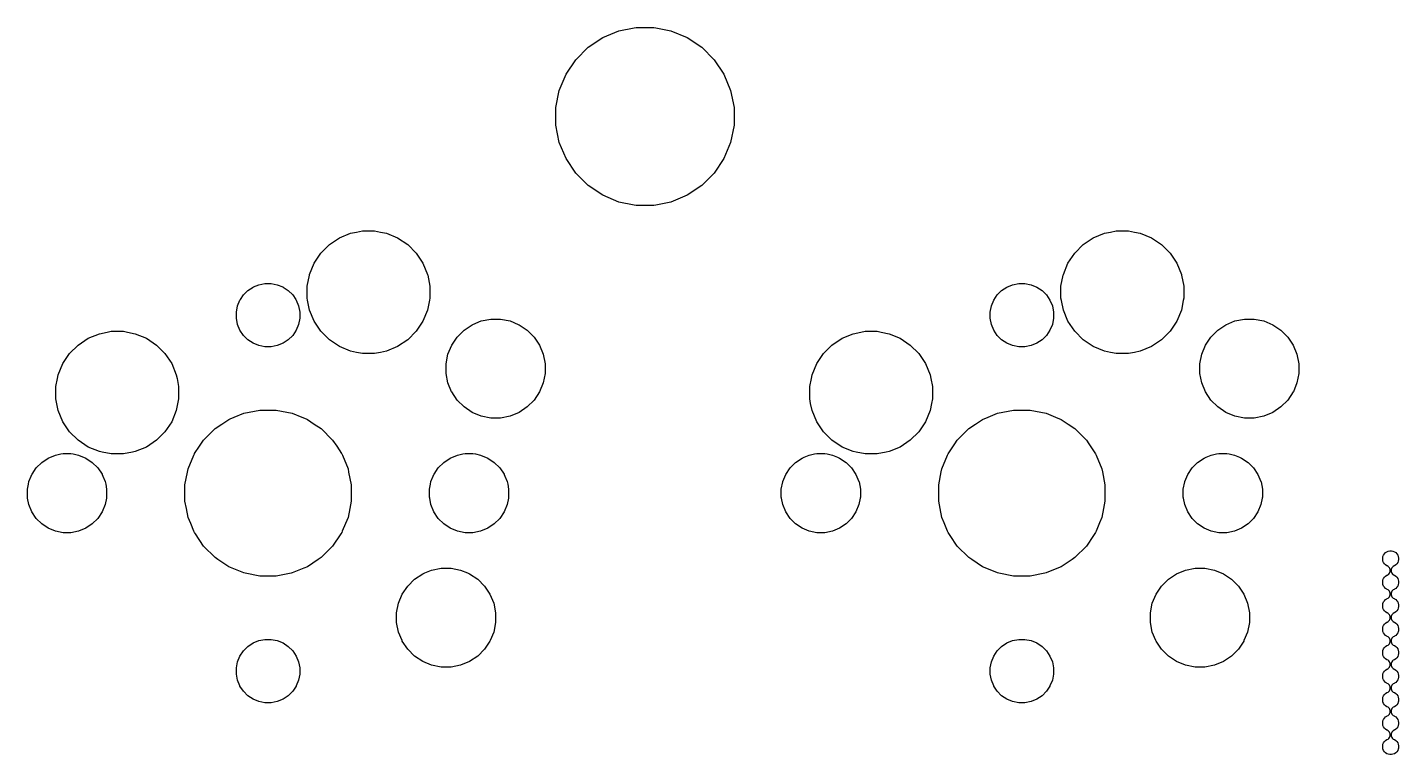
# Model space of a CAD drawing. Extents: x 70 to 347, y -163 to -55.
# Drawn here: x 173.78 to 208.43, y -154.01 to -135.62 of the extents above; entities that cross this region are included whole.
import ezdxf

# ---------------------------------------------------------------- set-up
doc = ezdxf.new("R2010")
doc.units = 0
doc.layers.add('BLACK', color=7, linetype='CONTINUOUS')

msp = doc.modelspace()

# ---------------------------------------------------------------- linework, layer by layer
at = {"layer": 'BLACK', "linetype": 'CONTINUOUS'}
for p, q in [((188.316, -135.876), (188.726, -135.707)), ((188.726, -135.707), (189.107, -135.631)), ((189.107, -135.631), (189.161, -135.62)), ((189.161, -135.62), (189.604, -135.62)), ((189.604, -135.62), (189.658, -135.631)), ((189.658, -135.631), (190.039, -135.707)), ((190.039, -135.707), (190.449, -135.876)), ((187.634, -136.436), (187.947, -136.123)), ((187.947, -136.123), (188.316, -135.876)), ((190.449, -135.876), (190.817, -136.123)), ((190.817, -136.123), (191.131, -136.436)), ((187.388, -136.805), (187.634, -136.436)), ((191.131, -136.436), (191.377, -136.805)), ((187.218, -137.215), (187.388, -136.805)), ((191.377, -136.805), (191.547, -137.215)), ((187.131, -137.649), (187.218, -137.215)), ((191.547, -137.215), (191.633, -137.649)), ((187.131, -138.093), (187.131, -137.649)), ((191.633, -137.649), (191.633, -138.093)), ((187.218, -138.528), (187.131, -138.093)), ((191.633, -138.093), (191.547, -138.528)), ((187.388, -138.937), (187.218, -138.528)), ((191.547, -138.528), (191.377, -138.937)), ((187.634, -139.306), (187.388, -138.937)), ((191.377, -138.937), (191.131, -139.306)), ((187.947, -139.62), (187.634, -139.306)), ((188.316, -139.866), (187.947, -139.62)), ((190.817, -139.62), (190.449, -139.866)), ((191.131, -139.306), (190.817, -139.62)), ((188.726, -140.036), (188.316, -139.866)), ((190.449, -139.866), (190.039, -140.036)), ((189.107, -140.111), (188.726, -140.036)), ((189.161, -140.122), (189.107, -140.111)), ((189.604, -140.122), (189.161, -140.122)), ((189.658, -140.111), (189.604, -140.122)), ((190.039, -140.036), (189.658, -140.111)), ((181.409, -141.111), (181.663, -140.942)), ((181.663, -140.942), (181.945, -140.825)), ((181.945, -140.825), (182.095, -140.795)), ((182.095, -140.795), (182.245, -140.765)), ((182.245, -140.765), (182.55, -140.765)), ((182.55, -140.765), (182.7, -140.795)), ((182.7, -140.795), (182.85, -140.825)), ((182.85, -140.825), (183.132, -140.942)), ((183.132, -140.942), (183.386, -141.111)), ((200.459, -141.111), (200.713, -140.942)), ((200.713, -140.942), (200.995, -140.825)), ((200.995, -140.825), (201.145, -140.795)), ((201.145, -140.795), (201.295, -140.765)), ((201.295, -140.765), (201.6, -140.765)), ((201.6, -140.765), (201.75, -140.795)), ((201.75, -140.795), (201.9, -140.825)), ((201.9, -140.825), (202.182, -140.942)), ((202.182, -140.942), (202.436, -141.111)), ((181.023, -141.582), (181.193, -141.327)), ((181.193, -141.327), (181.409, -141.111)), ((183.386, -141.111), (183.602, -141.327)), ((183.602, -141.327), (183.772, -141.582)), ((200.073, -141.582), (200.243, -141.327)), ((200.243, -141.327), (200.459, -141.111)), ((202.436, -141.111), (202.652, -141.327)), ((202.652, -141.327), (202.822, -141.582)), ((180.906, -141.864), (181.023, -141.582)), ((183.772, -141.582), (183.889, -141.864)), ((199.956, -141.864), (200.073, -141.582)), ((202.822, -141.582), (202.939, -141.864)), ((180.846, -142.163), (180.902, -141.882)), ((180.902, -141.882), (180.906, -141.864)), ((183.889, -141.864), (183.892, -141.882)), ((183.892, -141.882), (183.948, -142.163)), ((199.896, -142.163), (199.952, -141.882)), ((199.952, -141.882), (199.956, -141.864)), ((202.939, -141.864), (202.942, -141.882)), ((202.942, -141.882), (202.998, -142.163)), ((179.157, -142.503), (179.235, -142.386)), ((179.235, -142.386), (179.347, -142.274)), ((179.347, -142.274), (179.478, -142.186)), ((179.478, -142.186), (179.488, -142.182)), ((179.488, -142.182), (179.624, -142.126)), ((179.624, -142.126), (179.779, -142.095)), ((179.779, -142.095), (179.936, -142.095)), ((179.936, -142.095), (180.091, -142.126)), ((180.091, -142.126), (180.227, -142.182)), ((180.227, -142.182), (180.237, -142.186)), ((180.237, -142.186), (180.368, -142.274)), ((180.368, -142.274), (180.48, -142.386)), ((180.48, -142.386), (180.558, -142.503)), ((180.846, -142.469), (180.846, -142.163)), ((183.948, -142.163), (183.948, -142.469)), ((198.198, -142.517), (198.285, -142.386)), ((198.285, -142.386), (198.397, -142.274)), ((198.397, -142.274), (198.528, -142.186)), ((198.528, -142.186), (198.674, -142.126)), ((198.528, -142.186), (198.528, -142.186)), ((198.674, -142.126), (198.829, -142.095)), ((198.829, -142.095), (198.986, -142.095)), ((198.986, -142.095), (199.141, -142.126)), ((199.141, -142.126), (199.287, -142.186)), ((199.287, -142.186), (199.287, -142.186)), ((199.287, -142.186), (199.418, -142.274)), ((199.418, -142.274), (199.53, -142.386)), ((199.53, -142.386), (199.617, -142.517)), ((199.896, -142.469), (199.896, -142.163)), ((202.998, -142.163), (202.998, -142.469)), ((179.056, -142.817), (179.087, -142.663)), ((179.087, -142.663), (179.148, -142.517)), ((179.148, -142.517), (179.157, -142.503)), ((180.558, -142.503), (180.567, -142.517)), ((180.567, -142.517), (180.628, -142.663)), ((180.628, -142.663), (180.658, -142.817)), ((180.856, -142.517), (180.846, -142.469)), ((180.906, -142.769), (180.856, -142.517)), ((183.939, -142.517), (183.889, -142.769)), ((183.948, -142.469), (183.939, -142.517)), ((198.106, -142.817), (198.137, -142.663)), ((198.137, -142.663), (198.198, -142.517)), ((198.198, -142.517), (198.198, -142.517)), ((199.617, -142.517), (199.617, -142.517)), ((199.617, -142.517), (199.678, -142.663)), ((199.678, -142.663), (199.708, -142.817)), ((199.907, -142.523), (199.896, -142.469)), ((199.956, -142.769), (199.907, -142.523)), ((202.988, -142.523), (202.939, -142.769)), ((202.998, -142.469), (202.988, -142.523)), ((179.056, -142.975), (179.056, -142.817)), ((179.087, -143.13), (179.056, -142.975)), ((180.658, -142.975), (180.628, -143.13)), ((180.658, -142.817), (180.658, -142.975)), ((181.023, -143.051), (180.906, -142.769)), ((181.193, -143.305), (181.023, -143.051)), ((183.772, -143.051), (183.602, -143.305)), ((183.889, -142.769), (183.772, -143.051)), ((185.033, -143.13), (185.242, -143.043)), ((185.242, -143.043), (185.484, -142.995)), ((185.484, -142.995), (185.731, -142.995)), ((185.731, -142.995), (185.972, -143.043)), ((185.972, -143.043), (186.181, -143.13)), ((198.106, -142.975), (198.106, -142.817)), ((198.137, -143.13), (198.106, -142.975)), ((199.708, -142.975), (199.678, -143.13)), ((199.708, -142.817), (199.708, -142.975)), ((200.073, -143.051), (199.956, -142.769)), ((200.243, -143.305), (200.073, -143.051)), ((202.822, -143.051), (202.652, -143.305)), ((202.939, -142.769), (202.822, -143.051)), ((204.065, -143.138), (204.292, -143.043)), ((204.292, -143.043), (204.534, -142.995)), ((204.534, -142.995), (204.781, -142.995)), ((204.781, -142.995), (205.022, -143.043)), ((205.022, -143.043), (205.25, -143.138)), ((175.313, -143.482), (175.595, -143.365)), ((175.595, -143.365), (175.791, -143.326)), ((175.791, -143.326), (175.895, -143.305)), ((175.895, -143.305), (176.2, -143.305)), ((176.2, -143.305), (176.303, -143.326)), ((176.303, -143.326), (176.5, -143.365)), ((176.5, -143.365), (176.782, -143.482)), ((179.147, -143.274), (179.087, -143.13)), ((179.148, -143.276), (179.147, -143.274)), ((179.235, -143.407), (179.148, -143.276)), ((179.347, -143.518), (179.235, -143.407)), ((180.48, -143.407), (180.368, -143.518)), ((180.567, -143.276), (180.48, -143.407)), ((180.568, -143.274), (180.567, -143.276)), ((180.628, -143.13), (180.568, -143.274)), ((181.409, -143.521), (181.193, -143.305)), ((183.602, -143.305), (183.386, -143.521)), ((184.5, -143.651), (184.636, -143.449)), ((184.636, -143.449), (184.81, -143.274)), ((184.81, -143.274), (185.015, -143.138)), ((185.015, -143.138), (185.033, -143.13)), ((186.181, -143.13), (186.2, -143.138)), ((186.2, -143.138), (186.405, -143.274)), ((186.405, -143.274), (186.579, -143.449)), ((186.579, -143.449), (186.715, -143.651)), ((194.363, -143.482), (194.645, -143.365)), ((194.645, -143.365), (194.841, -143.326)), ((194.841, -143.326), (194.945, -143.305)), ((194.945, -143.305), (195.25, -143.305)), ((195.25, -143.305), (195.353, -143.326)), ((195.353, -143.326), (195.55, -143.365)), ((195.55, -143.365), (195.832, -143.482)), ((198.197, -143.274), (198.137, -143.13)), ((198.198, -143.276), (198.197, -143.274)), ((198.285, -143.407), (198.198, -143.276)), ((198.397, -143.518), (198.285, -143.407)), ((199.53, -143.407), (199.418, -143.518)), ((199.617, -143.276), (199.53, -143.407)), ((199.618, -143.274), (199.617, -143.276)), ((199.678, -143.13), (199.618, -143.274)), ((200.459, -143.521), (200.243, -143.305)), ((202.652, -143.305), (202.436, -143.521)), ((203.549, -143.654), (203.686, -143.449)), ((203.686, -143.449), (203.86, -143.274)), ((203.86, -143.274), (204.065, -143.138)), ((204.065, -143.138), (204.065, -143.138)), ((205.25, -143.138), (205.25, -143.138)), ((205.25, -143.138), (205.455, -143.274)), ((205.455, -143.274), (205.629, -143.449)), ((205.629, -143.449), (205.766, -143.654)), ((174.843, -143.867), (175.059, -143.651)), ((175.059, -143.651), (175.313, -143.482)), ((176.782, -143.482), (177.036, -143.651)), ((177.036, -143.651), (177.252, -143.867)), ((179.478, -143.606), (179.347, -143.518)), ((179.624, -143.666), (179.478, -143.606)), ((179.478, -143.606), (179.478, -143.606)), ((179.478, -143.606), (179.478, -143.606)), ((179.779, -143.697), (179.624, -143.666)), ((179.936, -143.697), (179.779, -143.697)), ((180.091, -143.666), (179.936, -143.697)), ((180.237, -143.606), (180.091, -143.666)), ((180.368, -143.518), (180.237, -143.606)), ((180.237, -143.606), (180.237, -143.606)), ((180.237, -143.606), (180.237, -143.606)), ((181.663, -143.691), (181.409, -143.521)), ((181.945, -143.808), (181.663, -143.691)), ((183.132, -143.691), (182.85, -143.808)), ((183.386, -143.521), (183.132, -143.691)), ((184.404, -143.881), (184.499, -143.654)), ((184.499, -143.654), (184.5, -143.651)), ((186.715, -143.651), (186.716, -143.654)), ((186.716, -143.654), (186.81, -143.881)), ((193.893, -143.867), (194.109, -143.651)), ((194.109, -143.651), (194.363, -143.482)), ((195.832, -143.482), (196.086, -143.651)), ((196.086, -143.651), (196.302, -143.867)), ((198.528, -143.606), (198.397, -143.518)), ((198.674, -143.666), (198.528, -143.606)), ((198.528, -143.606), (198.528, -143.606)), ((198.528, -143.606), (198.528, -143.606)), ((198.829, -143.697), (198.674, -143.666)), ((198.986, -143.697), (198.829, -143.697)), ((199.141, -143.666), (198.986, -143.697)), ((199.287, -143.606), (199.141, -143.666)), ((199.418, -143.518), (199.287, -143.606)), ((199.287, -143.606), (199.287, -143.606)), ((199.287, -143.606), (199.287, -143.606)), ((200.713, -143.691), (200.459, -143.521)), ((200.995, -143.808), (200.713, -143.691)), ((202.182, -143.691), (201.9, -143.808)), ((202.436, -143.521), (202.182, -143.691)), ((203.454, -143.881), (203.549, -143.654)), ((203.549, -143.654), (203.549, -143.654)), ((205.766, -143.654), (205.766, -143.654)), ((205.766, -143.654), (205.86, -143.881)), ((174.556, -144.404), (174.673, -144.122)), ((174.673, -144.122), (174.843, -143.867)), ((177.252, -143.867), (177.422, -144.122)), ((177.422, -144.122), (177.539, -144.404)), ((182.095, -143.837), (181.945, -143.808)), ((182.245, -143.867), (182.095, -143.837)), ((182.55, -143.867), (182.245, -143.867)), ((182.7, -143.837), (182.55, -143.867)), ((182.85, -143.808), (182.7, -143.837)), ((184.356, -144.123), (184.404, -143.881)), ((184.356, -144.369), (184.356, -144.123)), ((186.81, -143.881), (186.858, -144.123)), ((186.858, -144.123), (186.858, -144.369)), ((193.606, -144.404), (193.723, -144.122)), ((193.723, -144.122), (193.893, -143.867)), ((196.302, -143.867), (196.472, -144.122)), ((196.472, -144.122), (196.589, -144.404)), ((201.145, -143.837), (200.995, -143.808)), ((201.295, -143.867), (201.145, -143.837)), ((201.6, -143.867), (201.295, -143.867)), ((201.75, -143.837), (201.6, -143.867)), ((201.9, -143.808), (201.75, -143.837)), ((203.406, -144.123), (203.454, -143.881)), ((203.406, -144.369), (203.406, -144.123)), ((205.86, -143.881), (205.908, -144.123)), ((205.908, -144.123), (205.908, -144.369)), ((174.496, -144.703), (174.538, -144.494)), ((174.538, -144.494), (174.556, -144.404)), ((177.539, -144.404), (177.557, -144.494)), ((177.557, -144.494), (177.598, -144.703)), ((184.404, -144.611), (184.356, -144.369)), ((186.858, -144.369), (186.81, -144.611)), ((193.546, -144.703), (193.588, -144.494)), ((193.588, -144.494), (193.606, -144.404)), ((196.589, -144.404), (196.607, -144.494)), ((196.607, -144.494), (196.648, -144.703)), ((203.454, -144.611), (203.406, -144.369)), ((205.908, -144.369), (205.86, -144.611)), ((174.496, -145.009), (174.496, -144.703)), ((177.598, -144.703), (177.598, -145.009)), ((184.496, -144.831), (184.404, -144.611)), ((184.499, -144.839), (184.496, -144.831)), ((184.636, -145.044), (184.499, -144.839)), ((186.716, -144.839), (186.579, -145.044)), ((186.719, -144.831), (186.716, -144.839)), ((186.81, -144.611), (186.719, -144.831)), ((193.546, -145.009), (193.546, -144.703)), ((196.648, -144.703), (196.648, -145.009)), ((203.546, -144.831), (203.454, -144.611)), ((203.549, -144.839), (203.546, -144.831)), ((203.686, -145.044), (203.549, -144.839)), ((205.766, -144.839), (205.629, -145.044)), ((205.769, -144.831), (205.766, -144.839)), ((205.86, -144.611), (205.769, -144.831)), ((174.514, -145.096), (174.496, -145.009)), ((174.556, -145.309), (174.514, -145.096)), ((177.581, -145.096), (177.539, -145.309)), ((177.598, -145.009), (177.581, -145.096)), ((184.81, -145.218), (184.636, -145.044)), ((186.579, -145.044), (186.405, -145.218)), ((193.57, -145.129), (193.546, -145.009)), ((193.606, -145.309), (193.57, -145.129)), ((196.624, -145.129), (196.589, -145.309)), ((196.648, -145.009), (196.624, -145.129)), ((203.86, -145.218), (203.686, -145.044)), ((205.629, -145.044), (205.455, -145.218)), ((174.673, -145.591), (174.556, -145.309)), ((177.539, -145.309), (177.422, -145.591)), ((178.69, -145.649), (178.862, -145.534)), ((178.862, -145.534), (178.897, -145.52)), ((178.897, -145.52), (179.004, -145.476)), ((179.004, -145.476), (179.245, -145.376)), ((179.245, -145.376), (179.38, -145.349)), ((179.38, -145.349), (179.65, -145.295)), ((179.65, -145.295), (180.064, -145.295)), ((180.064, -145.295), (180.335, -145.349)), ((180.335, -145.349), (180.47, -145.376)), ((180.47, -145.376), (180.711, -145.476)), ((180.711, -145.476), (180.817, -145.52)), ((180.817, -145.52), (180.853, -145.534)), ((180.853, -145.534), (181.025, -145.649)), ((185.015, -145.355), (184.81, -145.218)), ((185.242, -145.449), (185.015, -145.355)), ((185.015, -145.355), (185.015, -145.355)), ((185.015, -145.355), (185.015, -145.355)), ((185.484, -145.497), (185.242, -145.449)), ((185.731, -145.497), (185.484, -145.497)), ((185.972, -145.449), (185.731, -145.497)), ((186.2, -145.355), (185.972, -145.449)), ((186.405, -145.218), (186.2, -145.355)), ((186.2, -145.355), (186.2, -145.355)), ((186.2, -145.355), (186.2, -145.355)), ((193.723, -145.591), (193.606, -145.309)), ((196.589, -145.309), (196.472, -145.591)), ((197.74, -145.649), (197.912, -145.534)), ((197.912, -145.534), (198.054, -145.476)), ((197.912, -145.534), (197.912, -145.534)), ((198.054, -145.476), (198.295, -145.376)), ((198.295, -145.376), (198.43, -145.349)), ((198.43, -145.349), (198.7, -145.295)), ((198.7, -145.295), (199.114, -145.295)), ((199.114, -145.295), (199.385, -145.349)), ((199.385, -145.349), (199.52, -145.376)), ((199.52, -145.376), (199.761, -145.476)), ((199.761, -145.476), (199.903, -145.534)), ((199.903, -145.534), (199.903, -145.534)), ((199.903, -145.534), (200.075, -145.649)), ((204.065, -145.355), (203.86, -145.218)), ((204.292, -145.449), (204.065, -145.355)), ((204.065, -145.355), (204.065, -145.355)), ((204.065, -145.355), (204.065, -145.355)), ((204.534, -145.497), (204.292, -145.449)), ((204.781, -145.497), (204.534, -145.497)), ((205.022, -145.449), (204.781, -145.497)), ((205.25, -145.355), (205.022, -145.449)), ((205.455, -145.218), (205.25, -145.355)), ((205.25, -145.355), (205.25, -145.355)), ((205.25, -145.355), (205.25, -145.355)), ((174.843, -145.845), (174.673, -145.591)), ((175.059, -146.061), (174.843, -145.845)), ((177.252, -145.845), (177.036, -146.061)), ((177.422, -145.591), (177.252, -145.845)), ((178.225, -146.057), (178.518, -145.764)), ((178.518, -145.764), (178.69, -145.649)), ((181.025, -145.649), (181.197, -145.764)), ((181.197, -145.764), (181.489, -146.057)), ((193.893, -145.845), (193.723, -145.591)), ((194.109, -146.061), (193.893, -145.845)), ((196.302, -145.845), (196.086, -146.061)), ((196.472, -145.591), (196.302, -145.845)), ((197.275, -146.057), (197.568, -145.764)), ((197.568, -145.764), (197.74, -145.649)), ((200.075, -145.649), (200.247, -145.764)), ((200.247, -145.764), (200.539, -146.057)), ((175.313, -146.231), (175.059, -146.061)), ((175.595, -146.348), (175.313, -146.231)), ((176.782, -146.231), (176.5, -146.348)), ((177.036, -146.061), (176.782, -146.231)), ((177.999, -146.395), (178.122, -146.212)), ((178.122, -146.212), (178.225, -146.057)), ((181.489, -146.057), (181.593, -146.212)), ((181.593, -146.212), (181.715, -146.395)), ((194.363, -146.231), (194.109, -146.061)), ((194.645, -146.348), (194.363, -146.231)), ((195.832, -146.231), (195.55, -146.348)), ((196.086, -146.061), (195.832, -146.231)), ((197.046, -146.401), (197.214, -146.148)), ((197.214, -146.148), (197.275, -146.057)), ((200.539, -146.057), (200.6, -146.148)), ((200.6, -146.148), (200.769, -146.401)), ((174.139, -146.619), (174.303, -146.509)), ((174.303, -146.509), (174.485, -146.434)), ((174.485, -146.434), (174.618, -146.407)), ((174.618, -146.407), (174.679, -146.395)), ((174.679, -146.395), (174.876, -146.395)), ((174.876, -146.395), (174.936, -146.407)), ((174.936, -146.407), (175.069, -146.434)), ((175.069, -146.434), (175.252, -146.509)), ((175.252, -146.509), (175.415, -146.619)), ((175.666, -146.362), (175.595, -146.348)), ((175.895, -146.407), (175.666, -146.362)), ((176.2, -146.407), (175.895, -146.407)), ((176.429, -146.362), (176.2, -146.407)), ((176.5, -146.348), (176.429, -146.362)), ((177.837, -146.783), (177.98, -146.438)), ((177.98, -146.438), (177.996, -146.401)), ((177.996, -146.401), (177.999, -146.395)), ((181.715, -146.395), (181.719, -146.401)), ((181.719, -146.401), (181.735, -146.438)), ((181.735, -146.438), (181.878, -146.783)), ((184.299, -146.619), (184.463, -146.509)), ((184.463, -146.509), (184.645, -146.434)), ((184.645, -146.434), (184.778, -146.407)), ((184.778, -146.407), (184.839, -146.395)), ((184.839, -146.395), (185.036, -146.395)), ((185.036, -146.395), (185.096, -146.407)), ((185.096, -146.407), (185.229, -146.434)), ((185.229, -146.434), (185.412, -146.509)), ((185.412, -146.509), (185.575, -146.619)), ((193.189, -146.619), (193.353, -146.509)), ((193.353, -146.509), (193.407, -146.487)), ((193.353, -146.509), (193.353, -146.509)), ((193.407, -146.487), (193.535, -146.434)), ((193.535, -146.434), (193.668, -146.407)), ((193.668, -146.407), (193.729, -146.395)), ((193.729, -146.395), (193.926, -146.395)), ((193.926, -146.395), (193.986, -146.407)), ((193.986, -146.407), (194.119, -146.434)), ((194.119, -146.434), (194.248, -146.487)), ((194.248, -146.487), (194.302, -146.509)), ((194.302, -146.509), (194.302, -146.509)), ((194.302, -146.509), (194.465, -146.619)), ((194.716, -146.362), (194.645, -146.348)), ((194.945, -146.407), (194.716, -146.362)), ((195.25, -146.407), (194.945, -146.407)), ((195.479, -146.362), (195.25, -146.407)), ((195.55, -146.348), (195.479, -146.362)), ((196.887, -146.783), (197.03, -146.438)), ((197.03, -146.438), (197.046, -146.401)), ((197.046, -146.401), (197.046, -146.401)), ((200.769, -146.401), (200.769, -146.401)), ((200.769, -146.401), (200.785, -146.438)), ((200.785, -146.438), (200.928, -146.783)), ((203.349, -146.619), (203.513, -146.509)), ((203.513, -146.509), (203.567, -146.487)), ((203.513, -146.509), (203.513, -146.509)), ((203.567, -146.487), (203.695, -146.434)), ((203.695, -146.434), (203.828, -146.407)), ((203.828, -146.407), (203.889, -146.395)), ((203.889, -146.395), (204.086, -146.395)), ((204.086, -146.395), (204.146, -146.407)), ((204.146, -146.407), (204.279, -146.434)), ((204.279, -146.434), (204.408, -146.487)), ((204.408, -146.487), (204.462, -146.509)), ((204.462, -146.509), (204.462, -146.509)), ((204.462, -146.509), (204.625, -146.619)), ((173.871, -146.968), (173.89, -146.922)), ((173.89, -146.922), (173.893, -146.919)), ((173.893, -146.919), (174, -146.758)), ((174, -146.758), (174.139, -146.619)), ((175.415, -146.619), (175.555, -146.758)), ((175.555, -146.758), (175.662, -146.919)), ((175.662, -146.919), (175.664, -146.922)), ((175.664, -146.922), (175.684, -146.968)), ((177.756, -147.189), (177.82, -146.867)), ((177.82, -146.867), (177.837, -146.783)), ((181.878, -146.783), (181.894, -146.867)), ((181.894, -146.867), (181.958, -147.189)), ((184.031, -146.968), (184.05, -146.922)), ((184.05, -146.922), (184.053, -146.919)), ((184.053, -146.919), (184.16, -146.758)), ((184.16, -146.758), (184.299, -146.619)), ((185.575, -146.619), (185.715, -146.758)), ((185.715, -146.758), (185.822, -146.919)), ((185.822, -146.919), (185.824, -146.922)), ((185.824, -146.922), (185.844, -146.968)), ((192.865, -147.104), (192.94, -146.922)), ((192.94, -146.922), (193.05, -146.758)), ((193.05, -146.758), (193.189, -146.619)), ((194.465, -146.619), (194.605, -146.758)), ((194.605, -146.758), (194.714, -146.922)), ((194.714, -146.922), (194.79, -147.104)), ((196.806, -147.189), (196.872, -146.861)), ((196.872, -146.861), (196.887, -146.783)), ((200.928, -146.783), (200.943, -146.861)), ((200.943, -146.861), (201.008, -147.189)), ((203.025, -147.104), (203.1, -146.922)), ((203.1, -146.922), (203.21, -146.758)), ((203.21, -146.758), (203.349, -146.619)), ((204.625, -146.619), (204.765, -146.758)), ((204.765, -146.758), (204.874, -146.922)), ((204.874, -146.922), (204.95, -147.104)), ((173.776, -147.298), (173.801, -147.174)), ((173.801, -147.174), (173.815, -147.104)), ((173.815, -147.104), (173.871, -146.968)), ((175.684, -146.968), (175.74, -147.104)), ((175.74, -147.104), (175.754, -147.174)), ((175.754, -147.174), (175.778, -147.298)), ((177.756, -147.603), (177.756, -147.189)), ((181.958, -147.189), (181.958, -147.603)), ((183.936, -147.298), (183.961, -147.174)), ((183.961, -147.174), (183.975, -147.104)), ((183.975, -147.104), (184.031, -146.968)), ((185.844, -146.968), (185.9, -147.104)), ((185.9, -147.104), (185.914, -147.174)), ((185.914, -147.174), (185.938, -147.298)), ((192.826, -147.298), (192.863, -147.114)), ((192.863, -147.114), (192.865, -147.104)), ((194.79, -147.104), (194.792, -147.114)), ((194.792, -147.114), (194.828, -147.298)), ((196.806, -147.603), (196.806, -147.189)), ((201.008, -147.189), (201.008, -147.603)), ((202.986, -147.298), (203.023, -147.114)), ((203.023, -147.114), (203.025, -147.104)), ((204.95, -147.104), (204.952, -147.114)), ((204.952, -147.114), (204.988, -147.298)), ((173.776, -147.495), (173.776, -147.298)), ((173.782, -147.524), (173.776, -147.495)), ((173.815, -147.688), (173.782, -147.524)), ((175.773, -147.524), (175.74, -147.688)), ((175.778, -147.495), (175.773, -147.524)), ((175.778, -147.298), (175.778, -147.495)), ((177.793, -147.785), (177.756, -147.603)), ((181.958, -147.603), (181.922, -147.785)), ((183.936, -147.495), (183.936, -147.298)), ((183.942, -147.524), (183.936, -147.495)), ((183.975, -147.688), (183.942, -147.524)), ((185.933, -147.524), (185.9, -147.688)), ((185.938, -147.495), (185.933, -147.524)), ((185.938, -147.298), (185.938, -147.495)), ((192.826, -147.495), (192.826, -147.298)), ((192.832, -147.524), (192.826, -147.495)), ((192.865, -147.688), (192.832, -147.524)), ((194.823, -147.524), (194.79, -147.688)), ((194.828, -147.495), (194.823, -147.524)), ((194.828, -147.298), (194.828, -147.495)), ((196.843, -147.785), (196.806, -147.603)), ((201.008, -147.603), (200.972, -147.785)), ((202.986, -147.495), (202.986, -147.298)), ((202.992, -147.524), (202.986, -147.495)), ((203.025, -147.688), (202.992, -147.524)), ((204.983, -147.524), (204.95, -147.688)), ((204.988, -147.495), (204.983, -147.524)), ((204.988, -147.298), (204.988, -147.495)), ((173.89, -147.87), (173.815, -147.688)), ((174, -148.034), (173.89, -147.87)), ((175.664, -147.87), (175.555, -148.034)), ((175.74, -147.688), (175.664, -147.87)), ((177.837, -148.009), (177.793, -147.785)), ((181.922, -147.785), (181.878, -148.009)), ((184.05, -147.87), (183.975, -147.688)), ((184.16, -148.034), (184.05, -147.87)), ((185.824, -147.87), (185.715, -148.034)), ((185.9, -147.688), (185.824, -147.87)), ((192.94, -147.87), (192.865, -147.688)), ((193.05, -148.034), (192.94, -147.87)), ((194.714, -147.87), (194.605, -148.034)), ((194.79, -147.688), (194.714, -147.87)), ((196.887, -148.009), (196.843, -147.785)), ((200.972, -147.785), (200.928, -148.009)), ((203.1, -147.87), (203.025, -147.688)), ((203.21, -148.034), (203.1, -147.87)), ((204.874, -147.87), (204.765, -148.034)), ((204.95, -147.688), (204.874, -147.87)), ((174.139, -148.174), (174, -148.034)), ((174.303, -148.283), (174.139, -148.174)), ((174.485, -148.359), (174.303, -148.283)), ((174.303, -148.283), (174.303, -148.283)), ((174.303, -148.283), (174.303, -148.283)), ((174.303, -148.283), (174.303, -148.283)), ((175.252, -148.283), (175.069, -148.359)), ((175.415, -148.174), (175.252, -148.283)), ((175.252, -148.283), (175.252, -148.283)), ((175.252, -148.283), (175.252, -148.283)), ((175.252, -148.283), (175.252, -148.283)), ((175.555, -148.034), (175.415, -148.174)), ((177.903, -148.168), (177.837, -148.009)), ((177.982, -148.359), (177.903, -148.168)), ((181.812, -148.168), (181.733, -148.359)), ((181.878, -148.009), (181.812, -148.168)), ((184.299, -148.174), (184.16, -148.034)), ((184.463, -148.283), (184.299, -148.174)), ((184.645, -148.359), (184.463, -148.283)), ((184.463, -148.283), (184.463, -148.283)), ((184.463, -148.283), (184.463, -148.283)), ((184.463, -148.283), (184.463, -148.283)), ((185.412, -148.283), (185.229, -148.359)), ((185.575, -148.174), (185.412, -148.283)), ((185.412, -148.283), (185.412, -148.283)), ((185.412, -148.283), (185.412, -148.283)), ((185.412, -148.283), (185.412, -148.283)), ((185.715, -148.034), (185.575, -148.174)), ((193.189, -148.174), (193.05, -148.034)), ((193.353, -148.283), (193.189, -148.174)), ((193.535, -148.359), (193.353, -148.283)), ((193.353, -148.283), (193.353, -148.283)), ((193.353, -148.283), (193.353, -148.283)), ((193.353, -148.283), (193.353, -148.283)), ((194.302, -148.283), (194.119, -148.359)), ((194.465, -148.174), (194.302, -148.283)), ((194.302, -148.283), (194.302, -148.283)), ((194.302, -148.283), (194.302, -148.283)), ((194.302, -148.283), (194.302, -148.283)), ((194.605, -148.034), (194.465, -148.174)), ((196.945, -148.149), (196.887, -148.009)), ((197.032, -148.359), (196.945, -148.149)), ((200.87, -148.149), (200.783, -148.359)), ((200.928, -148.009), (200.87, -148.149)), ((203.349, -148.174), (203.21, -148.034)), ((203.513, -148.283), (203.349, -148.174)), ((203.695, -148.359), (203.513, -148.283)), ((203.513, -148.283), (203.513, -148.283)), ((203.513, -148.283), (203.513, -148.283)), ((203.513, -148.283), (203.513, -148.283)), ((204.462, -148.283), (204.279, -148.359)), ((204.625, -148.174), (204.462, -148.283)), ((204.462, -148.283), (204.462, -148.283)), ((204.462, -148.283), (204.462, -148.283)), ((204.462, -148.283), (204.462, -148.283)), ((204.765, -148.034), (204.625, -148.174)), ((174.679, -148.397), (174.485, -148.359)), ((174.876, -148.397), (174.679, -148.397)), ((175.069, -148.359), (174.876, -148.397)), ((177.996, -148.391), (177.982, -148.359)), ((178.021, -148.429), (177.996, -148.391)), ((178.225, -148.736), (178.021, -148.429)), ((181.694, -148.429), (181.489, -148.736)), ((181.719, -148.391), (181.694, -148.429)), ((181.733, -148.359), (181.719, -148.391)), ((184.839, -148.397), (184.645, -148.359)), ((185.036, -148.397), (184.839, -148.397)), ((185.229, -148.359), (185.036, -148.397)), ((193.729, -148.397), (193.535, -148.359)), ((193.926, -148.397), (193.729, -148.397)), ((194.119, -148.359), (193.926, -148.397)), ((197.046, -148.391), (197.032, -148.359)), ((197.096, -148.467), (197.046, -148.391)), ((197.275, -148.736), (197.096, -148.467)), ((200.719, -148.467), (200.539, -148.736)), ((200.769, -148.391), (200.719, -148.467)), ((200.783, -148.359), (200.769, -148.391)), ((203.889, -148.397), (203.695, -148.359)), ((204.086, -148.397), (203.889, -148.397)), ((204.279, -148.359), (204.086, -148.397)), ((178.518, -149.028), (178.225, -148.736)), ((181.489, -148.736), (181.197, -149.028)), ((197.568, -149.028), (197.275, -148.736)), ((200.539, -148.736), (200.247, -149.028)), ((208.026, -149.037), (208.034, -148.998)), ((208.034, -148.998), (208.049, -148.961)), ((208.034, -148.998), (208.034, -148.998)), ((208.034, -148.998), (208.034, -148.998)), ((208.049, -148.961), (208.071, -148.928)), ((208.071, -148.928), (208.099, -148.9)), ((208.099, -148.9), (208.132, -148.878)), ((208.132, -148.878), (208.168, -148.863)), ((208.168, -148.863), (208.207, -148.856)), ((208.168, -148.863), (208.168, -148.863)), ((208.168, -148.863), (208.168, -148.863)), ((208.207, -148.856), (208.247, -148.856)), ((208.247, -148.856), (208.286, -148.863)), ((208.286, -148.863), (208.286, -148.863)), ((208.286, -148.863), (208.286, -148.863)), ((208.286, -148.863), (208.322, -148.878)), ((208.322, -148.878), (208.355, -148.9)), ((208.355, -148.9), (208.383, -148.928)), ((208.383, -148.928), (208.405, -148.961)), ((208.405, -148.961), (208.42, -148.998)), ((208.42, -148.998), (208.42, -148.998)), ((208.42, -148.998), (208.42, -148.998)), ((208.42, -148.998), (208.428, -149.037)), ((178.59, -149.076), (178.518, -149.028)), ((178.862, -149.258), (178.59, -149.076)), ((178.952, -149.295), (178.862, -149.258)), ((178.862, -149.258), (178.862, -149.258)), ((178.862, -149.258), (178.862, -149.258)), ((179.245, -149.416), (178.952, -149.295)), ((180.763, -149.295), (180.47, -149.416)), ((180.853, -149.258), (180.763, -149.295)), ((181.125, -149.076), (180.853, -149.258)), ((180.853, -149.258), (180.853, -149.258)), ((180.853, -149.258), (180.853, -149.258)), ((181.197, -149.028), (181.125, -149.076)), ((183.816, -149.416), (183.992, -149.343)), ((183.992, -149.343), (184.234, -149.295)), ((184.234, -149.295), (184.481, -149.295)), ((184.481, -149.295), (184.722, -149.343)), ((184.722, -149.343), (184.899, -149.416)), ((197.64, -149.076), (197.568, -149.028)), ((197.912, -149.258), (197.64, -149.076)), ((198.024, -149.304), (197.912, -149.258)), ((197.912, -149.258), (197.912, -149.258)), ((197.912, -149.258), (197.912, -149.258)), ((198.295, -149.416), (198.024, -149.304)), ((199.791, -149.304), (199.52, -149.416)), ((199.903, -149.258), (199.791, -149.304)), ((200.175, -149.076), (199.903, -149.258)), ((199.903, -149.258), (199.903, -149.258)), ((199.903, -149.258), (199.903, -149.258)), ((200.247, -149.028), (200.175, -149.076)), ((202.815, -149.438), (203.042, -149.343)), ((203.042, -149.343), (203.284, -149.295)), ((203.284, -149.295), (203.531, -149.295)), ((203.531, -149.295), (203.772, -149.343)), ((203.772, -149.343), (204, -149.438)), ((208.026, -149.076), (208.026, -149.037)), ((208.033, -149.114), (208.026, -149.076)), ((208.034, -149.115), (208.033, -149.114)), ((208.049, -149.152), (208.034, -149.115)), ((208.071, -149.185), (208.049, -149.152)), ((208.099, -149.213), (208.071, -149.185)), ((208.132, -149.235), (208.099, -149.213)), ((208.14, -149.238), (208.132, -149.235)), ((208.161, -149.249), (208.14, -149.238)), ((208.18, -149.265), (208.161, -149.249)), ((208.196, -149.284), (208.18, -149.265)), ((208.207, -149.306), (208.196, -149.284)), ((208.214, -149.329), (208.207, -149.306)), ((208.217, -149.353), (208.214, -149.329)), ((208.24, -149.329), (208.237, -149.353)), ((208.247, -149.306), (208.24, -149.329)), ((208.258, -149.284), (208.247, -149.306)), ((208.274, -149.265), (208.258, -149.284)), ((208.293, -149.249), (208.274, -149.265)), ((208.314, -149.238), (208.293, -149.249)), ((208.322, -149.235), (208.314, -149.238)), ((208.355, -149.213), (208.322, -149.235)), ((208.383, -149.185), (208.355, -149.213)), ((208.405, -149.152), (208.383, -149.185)), ((208.42, -149.115), (208.405, -149.152)), ((208.421, -149.114), (208.42, -149.115)), ((208.428, -149.076), (208.421, -149.114)), ((208.428, -149.037), (208.428, -149.076)), ((179.277, -149.423), (179.245, -149.416)), ((179.65, -149.497), (179.277, -149.423)), ((180.064, -149.497), (179.65, -149.497)), ((180.438, -149.423), (180.064, -149.497)), ((180.47, -149.416), (180.438, -149.423)), ((183.386, -149.749), (183.56, -149.574)), ((183.56, -149.574), (183.765, -149.438)), ((183.765, -149.438), (183.816, -149.416)), ((184.899, -149.416), (184.95, -149.438)), ((184.95, -149.438), (185.155, -149.574)), ((185.155, -149.574), (185.329, -149.749)), ((198.327, -149.423), (198.295, -149.416)), ((198.7, -149.497), (198.327, -149.423)), ((199.114, -149.497), (198.7, -149.497)), ((199.488, -149.423), (199.114, -149.497)), ((199.52, -149.416), (199.488, -149.423)), ((202.436, -149.749), (202.61, -149.574)), ((202.61, -149.574), (202.815, -149.438)), ((202.815, -149.438), (202.815, -149.438)), ((204, -149.438), (204, -149.438)), ((204, -149.438), (204.205, -149.574)), ((204.205, -149.574), (204.379, -149.749)), ((208.026, -149.631), (208.028, -149.621)), ((208.026, -149.67), (208.026, -149.631)), ((208.034, -149.709), (208.026, -149.67)), ((208.028, -149.621), (208.034, -149.592)), ((208.034, -149.592), (208.049, -149.555)), ((208.034, -149.592), (208.034, -149.592)), ((208.034, -149.592), (208.034, -149.592)), ((208.049, -149.555), (208.071, -149.522)), ((208.071, -149.522), (208.099, -149.494)), ((208.099, -149.494), (208.132, -149.472)), ((208.132, -149.472), (208.14, -149.469)), ((208.14, -149.469), (208.161, -149.457)), ((208.161, -149.457), (208.18, -149.442)), ((208.18, -149.442), (208.196, -149.423)), ((208.196, -149.423), (208.207, -149.401)), ((208.207, -149.401), (208.214, -149.378)), ((208.214, -149.378), (208.217, -149.353)), ((208.237, -149.353), (208.24, -149.378)), ((208.24, -149.378), (208.247, -149.401)), ((208.247, -149.401), (208.258, -149.423)), ((208.258, -149.423), (208.274, -149.442)), ((208.274, -149.442), (208.293, -149.457)), ((208.293, -149.457), (208.314, -149.469)), ((208.314, -149.469), (208.322, -149.472)), ((208.322, -149.472), (208.355, -149.494)), ((208.355, -149.494), (208.383, -149.522)), ((208.383, -149.522), (208.405, -149.555)), ((208.405, -149.555), (208.42, -149.592)), ((208.42, -149.592), (208.42, -149.592)), ((208.42, -149.592), (208.42, -149.592)), ((208.42, -149.592), (208.426, -149.621)), ((208.428, -149.67), (208.42, -149.709)), ((208.426, -149.621), (208.428, -149.631)), ((208.428, -149.631), (208.428, -149.67)), ((183.154, -150.181), (183.249, -149.954)), ((183.249, -149.954), (183.386, -149.749)), ((183.249, -149.954), (183.249, -149.954)), ((185.329, -149.749), (185.466, -149.954)), ((185.466, -149.954), (185.466, -149.954)), ((185.466, -149.954), (185.56, -150.181)), ((202.204, -150.181), (202.299, -149.954)), ((202.299, -149.954), (202.436, -149.749)), ((202.299, -149.954), (202.299, -149.954)), ((204.379, -149.749), (204.516, -149.954)), ((204.516, -149.954), (204.516, -149.954)), ((204.516, -149.954), (204.61, -150.181)), ((208.049, -149.746), (208.034, -149.709)), ((208.071, -149.778), (208.049, -149.746)), ((208.099, -149.806), (208.071, -149.778)), ((208.132, -149.828), (208.099, -149.806)), ((208.14, -149.832), (208.132, -149.828)), ((208.161, -149.843), (208.14, -149.832)), ((208.18, -149.859), (208.161, -149.843)), ((208.161, -150.051), (208.18, -150.036)), ((208.196, -149.878), (208.18, -149.859)), ((208.18, -150.036), (208.196, -150.017)), ((208.207, -149.899), (208.196, -149.878)), ((208.196, -150.017), (208.207, -149.995)), ((208.214, -149.923), (208.207, -149.899)), ((208.207, -149.995), (208.214, -149.972)), ((208.217, -149.947), (208.214, -149.923)), ((208.214, -149.972), (208.217, -149.947)), ((208.24, -149.923), (208.237, -149.947)), ((208.237, -149.947), (208.24, -149.972)), ((208.247, -149.899), (208.24, -149.923)), ((208.24, -149.972), (208.247, -149.995)), ((208.258, -149.878), (208.247, -149.899)), ((208.247, -149.995), (208.258, -150.017)), ((208.274, -149.859), (208.258, -149.878)), ((208.258, -150.017), (208.274, -150.036)), ((208.293, -149.843), (208.274, -149.859)), ((208.274, -150.036), (208.293, -150.051)), ((208.314, -149.832), (208.293, -149.843)), ((208.322, -149.828), (208.314, -149.832)), ((208.355, -149.806), (208.322, -149.828)), ((208.383, -149.778), (208.355, -149.806)), ((208.405, -149.746), (208.383, -149.778)), ((208.42, -149.709), (208.405, -149.746)), ((183.106, -150.423), (183.154, -150.181)), ((185.56, -150.181), (185.608, -150.423)), ((202.156, -150.423), (202.204, -150.181)), ((204.61, -150.181), (204.658, -150.423)), ((208.026, -150.224), (208.029, -150.208)), ((208.026, -150.264), (208.026, -150.224)), ((208.034, -150.303), (208.026, -150.264)), ((208.029, -150.208), (208.034, -150.185)), ((208.034, -150.185), (208.049, -150.149)), ((208.034, -150.185), (208.034, -150.185)), ((208.034, -150.185), (208.034, -150.185)), ((208.049, -150.339), (208.034, -150.303)), ((208.049, -150.149), (208.071, -150.116)), ((208.071, -150.372), (208.049, -150.339)), ((208.071, -150.116), (208.099, -150.088)), ((208.099, -150.4), (208.071, -150.372)), ((208.099, -150.088), (208.132, -150.066)), ((208.132, -150.066), (208.14, -150.063)), ((208.14, -150.063), (208.161, -150.051)), ((208.293, -150.051), (208.314, -150.063)), ((208.314, -150.063), (208.322, -150.066)), ((208.322, -150.066), (208.355, -150.088)), ((208.355, -150.088), (208.383, -150.116)), ((208.383, -150.372), (208.355, -150.4)), ((208.383, -150.116), (208.405, -150.149)), ((208.405, -150.339), (208.383, -150.372)), ((208.405, -150.149), (208.42, -150.185)), ((208.42, -150.303), (208.405, -150.339)), ((208.42, -150.185), (208.42, -150.185)), ((208.42, -150.185), (208.42, -150.185)), ((208.42, -150.185), (208.425, -150.208)), ((208.428, -150.264), (208.42, -150.303)), ((208.425, -150.208), (208.428, -150.224)), ((208.428, -150.224), (208.428, -150.264)), ((183.106, -150.669), (183.106, -150.423)), ((183.154, -150.911), (183.106, -150.669)), ((185.608, -150.669), (185.56, -150.911)), ((185.608, -150.423), (185.608, -150.669)), ((202.156, -150.669), (202.156, -150.423)), ((202.204, -150.911), (202.156, -150.669)), ((204.658, -150.669), (204.61, -150.911)), ((204.658, -150.423), (204.658, -150.669)), ((208.049, -150.743), (208.071, -150.71)), ((208.071, -150.71), (208.099, -150.682)), ((208.132, -150.422), (208.099, -150.4)), ((208.099, -150.682), (208.132, -150.66)), ((208.14, -150.425), (208.132, -150.422)), ((208.132, -150.66), (208.14, -150.656)), ((208.161, -150.437), (208.14, -150.425)), ((208.14, -150.656), (208.161, -150.645)), ((208.18, -150.453), (208.161, -150.437)), ((208.161, -150.645), (208.18, -150.629)), ((208.196, -150.471), (208.18, -150.453)), ((208.18, -150.629), (208.196, -150.61)), ((208.207, -150.493), (208.196, -150.471)), ((208.196, -150.61), (208.207, -150.589)), ((208.214, -150.517), (208.207, -150.493)), ((208.207, -150.589), (208.214, -150.565)), ((208.217, -150.541), (208.214, -150.517)), ((208.214, -150.565), (208.217, -150.541)), ((208.24, -150.517), (208.237, -150.541)), ((208.237, -150.541), (208.24, -150.565)), ((208.247, -150.493), (208.24, -150.517)), ((208.24, -150.565), (208.247, -150.589)), ((208.258, -150.471), (208.247, -150.493)), ((208.247, -150.589), (208.258, -150.61)), ((208.274, -150.453), (208.258, -150.471)), ((208.258, -150.61), (208.274, -150.629)), ((208.293, -150.437), (208.274, -150.453)), ((208.274, -150.629), (208.293, -150.645)), ((208.314, -150.425), (208.293, -150.437)), ((208.293, -150.645), (208.314, -150.656)), ((208.322, -150.422), (208.314, -150.425)), ((208.314, -150.656), (208.322, -150.66)), ((208.355, -150.4), (208.322, -150.422)), ((208.322, -150.66), (208.355, -150.682)), ((208.355, -150.682), (208.383, -150.71)), ((208.383, -150.71), (208.405, -150.743)), ((183.243, -151.126), (183.154, -150.911)), ((185.56, -150.911), (185.471, -151.126)), ((202.293, -151.126), (202.204, -150.911)), ((204.61, -150.911), (204.521, -151.126)), ((208.026, -150.818), (208.034, -150.779)), ((208.026, -150.858), (208.026, -150.818)), ((208.032, -150.887), (208.026, -150.858)), ((208.034, -150.896), (208.032, -150.887)), ((208.034, -150.779), (208.049, -150.743)), ((208.034, -150.779), (208.034, -150.779)), ((208.034, -150.779), (208.034, -150.779)), ((208.049, -150.933), (208.034, -150.896)), ((208.071, -150.966), (208.049, -150.933)), ((208.099, -150.994), (208.071, -150.966)), ((208.132, -151.016), (208.099, -150.994)), ((208.14, -151.019), (208.132, -151.016)), ((208.161, -151.031), (208.14, -151.019)), ((208.18, -151.046), (208.161, -151.031)), ((208.196, -151.065), (208.18, -151.046)), ((208.207, -151.087), (208.196, -151.065)), ((208.258, -151.065), (208.247, -151.087)), ((208.274, -151.046), (208.258, -151.065)), ((208.293, -151.031), (208.274, -151.046)), ((208.314, -151.019), (208.293, -151.031)), ((208.322, -151.016), (208.314, -151.019)), ((208.355, -150.994), (208.322, -151.016)), ((208.383, -150.966), (208.355, -150.994)), ((208.405, -150.933), (208.383, -150.966)), ((208.405, -150.743), (208.42, -150.779)), ((208.42, -150.896), (208.405, -150.933)), ((208.42, -150.779), (208.42, -150.779)), ((208.42, -150.779), (208.42, -150.779)), ((208.42, -150.779), (208.428, -150.818)), ((208.422, -150.887), (208.42, -150.896)), ((208.428, -150.858), (208.422, -150.887)), ((208.428, -150.818), (208.428, -150.858)), ((179.148, -151.517), (179.235, -151.386)), ((179.235, -151.386), (179.347, -151.274)), ((179.347, -151.274), (179.478, -151.186)), ((179.478, -151.186), (179.624, -151.126)), ((179.478, -151.186), (179.478, -151.186)), ((179.624, -151.126), (179.779, -151.095)), ((179.779, -151.095), (179.936, -151.095)), ((179.936, -151.095), (180.091, -151.126)), ((180.091, -151.126), (180.237, -151.186)), ((180.237, -151.186), (180.237, -151.186)), ((180.237, -151.186), (180.368, -151.274)), ((180.368, -151.274), (180.48, -151.386)), ((180.48, -151.386), (180.567, -151.517)), ((183.249, -151.139), (183.243, -151.126)), ((183.386, -151.344), (183.249, -151.139)), ((183.56, -151.518), (183.386, -151.344)), ((185.329, -151.344), (185.155, -151.518)), ((185.466, -151.139), (185.329, -151.344)), ((185.471, -151.126), (185.466, -151.139)), ((198.198, -151.517), (198.285, -151.386)), ((198.285, -151.386), (198.397, -151.274)), ((198.397, -151.274), (198.528, -151.186)), ((198.528, -151.186), (198.674, -151.126)), ((198.528, -151.186), (198.528, -151.186)), ((198.674, -151.126), (198.829, -151.095)), ((198.829, -151.095), (198.986, -151.095)), ((198.986, -151.095), (199.141, -151.126)), ((199.141, -151.126), (199.287, -151.186)), ((199.287, -151.186), (199.287, -151.186)), ((199.287, -151.186), (199.418, -151.274)), ((199.418, -151.274), (199.53, -151.386)), ((199.53, -151.386), (199.617, -151.517)), ((202.299, -151.139), (202.293, -151.126)), ((202.436, -151.344), (202.299, -151.139)), ((202.61, -151.518), (202.436, -151.344)), ((204.379, -151.344), (204.205, -151.518)), ((204.516, -151.139), (204.379, -151.344)), ((204.521, -151.126), (204.516, -151.139)), ((208.026, -151.412), (208.03, -151.393)), ((208.026, -151.451), (208.026, -151.412)), ((208.03, -151.393), (208.034, -151.373)), ((208.034, -151.373), (208.049, -151.336)), ((208.034, -151.373), (208.034, -151.373)), ((208.034, -151.373), (208.034, -151.373)), ((208.049, -151.336), (208.071, -151.303)), ((208.071, -151.303), (208.099, -151.275)), ((208.099, -151.275), (208.132, -151.253)), ((208.132, -151.253), (208.14, -151.25)), ((208.14, -151.25), (208.161, -151.239)), ((208.161, -151.239), (208.18, -151.223)), ((208.18, -151.223), (208.196, -151.204)), ((208.196, -151.204), (208.207, -151.183)), ((208.214, -151.11), (208.207, -151.087)), ((208.207, -151.183), (208.214, -151.159)), ((208.217, -151.135), (208.214, -151.11)), ((208.214, -151.159), (208.217, -151.135)), ((208.24, -151.11), (208.237, -151.135)), ((208.237, -151.135), (208.24, -151.159)), ((208.247, -151.087), (208.24, -151.11)), ((208.24, -151.159), (208.247, -151.183)), ((208.247, -151.183), (208.258, -151.204)), ((208.258, -151.204), (208.274, -151.223)), ((208.274, -151.223), (208.293, -151.239)), ((208.293, -151.239), (208.314, -151.25)), ((208.314, -151.25), (208.322, -151.253)), ((208.322, -151.253), (208.355, -151.275)), ((208.355, -151.275), (208.383, -151.303)), ((208.383, -151.303), (208.405, -151.336)), ((208.405, -151.336), (208.42, -151.373)), ((208.42, -151.373), (208.42, -151.373)), ((208.42, -151.373), (208.42, -151.373)), ((208.42, -151.373), (208.424, -151.393)), ((208.424, -151.393), (208.428, -151.412)), ((208.428, -151.412), (208.428, -151.451)), ((179.056, -151.817), (179.087, -151.663)), ((179.087, -151.663), (179.148, -151.517)), ((179.148, -151.517), (179.148, -151.517)), ((180.567, -151.517), (180.567, -151.517)), ((180.567, -151.517), (180.628, -151.663)), ((180.628, -151.663), (180.658, -151.817)), ((183.765, -151.655), (183.56, -151.518)), ((183.992, -151.749), (183.765, -151.655)), ((183.765, -151.655), (183.765, -151.655)), ((183.765, -151.655), (183.765, -151.655)), ((184.234, -151.797), (183.992, -151.749)), ((184.722, -151.749), (184.481, -151.797)), ((184.95, -151.655), (184.722, -151.749)), ((185.155, -151.518), (184.95, -151.655)), ((184.95, -151.655), (184.95, -151.655)), ((184.95, -151.655), (184.95, -151.655)), ((198.106, -151.817), (198.137, -151.663)), ((198.137, -151.663), (198.198, -151.517)), ((198.198, -151.517), (198.198, -151.517)), ((199.617, -151.517), (199.617, -151.517)), ((199.617, -151.517), (199.678, -151.663)), ((199.678, -151.663), (199.708, -151.817)), ((202.815, -151.655), (202.61, -151.518)), ((203.042, -151.749), (202.815, -151.655)), ((202.815, -151.655), (202.815, -151.655)), ((202.815, -151.655), (202.815, -151.655)), ((203.284, -151.797), (203.042, -151.749)), ((203.772, -151.749), (203.531, -151.797)), ((204, -151.655), (203.772, -151.749)), ((204.205, -151.518), (204, -151.655)), ((204, -151.655), (204, -151.655)), ((204, -151.655), (204, -151.655)), ((208.034, -151.49), (208.026, -151.451)), ((208.049, -151.527), (208.034, -151.49)), ((208.071, -151.56), (208.049, -151.527)), ((208.099, -151.588), (208.071, -151.56)), ((208.132, -151.61), (208.099, -151.588)), ((208.14, -151.613), (208.132, -151.61)), ((208.161, -151.624), (208.14, -151.613)), ((208.18, -151.64), (208.161, -151.624)), ((208.196, -151.659), (208.18, -151.64)), ((208.207, -151.681), (208.196, -151.659)), ((208.214, -151.704), (208.207, -151.681)), ((208.207, -151.776), (208.214, -151.753)), ((208.217, -151.728), (208.214, -151.704)), ((208.214, -151.753), (208.217, -151.728)), ((208.24, -151.704), (208.237, -151.728)), ((208.237, -151.728), (208.24, -151.753)), ((208.247, -151.681), (208.24, -151.704)), ((208.24, -151.753), (208.247, -151.776)), ((208.258, -151.659), (208.247, -151.681)), ((208.274, -151.64), (208.258, -151.659)), ((208.293, -151.624), (208.274, -151.64)), ((208.314, -151.613), (208.293, -151.624)), ((208.322, -151.61), (208.314, -151.613)), ((208.355, -151.588), (208.322, -151.61)), ((208.383, -151.56), (208.355, -151.588)), ((208.405, -151.527), (208.383, -151.56)), ((208.42, -151.49), (208.405, -151.527)), ((208.428, -151.451), (208.42, -151.49)), ((179.056, -151.975), (179.056, -151.817)), ((179.087, -152.13), (179.056, -151.975)), ((180.658, -151.975), (180.628, -152.13)), ((180.658, -151.817), (180.658, -151.975)), ((184.481, -151.797), (184.234, -151.797)), ((198.106, -151.975), (198.106, -151.817)), ((198.137, -152.13), (198.106, -151.975)), ((199.708, -151.975), (199.678, -152.13)), ((199.708, -151.817), (199.708, -151.975)), ((203.531, -151.797), (203.284, -151.797)), ((208.026, -152.006), (208.034, -151.967)), ((208.026, -152.045), (208.026, -152.006)), ((208.031, -152.069), (208.026, -152.045)), ((208.034, -152.084), (208.031, -152.069)), ((208.034, -151.967), (208.049, -151.93)), ((208.034, -151.967), (208.034, -151.967)), ((208.034, -151.967), (208.034, -151.967)), ((208.049, -152.121), (208.034, -152.084)), ((208.049, -151.93), (208.071, -151.897)), ((208.071, -152.153), (208.049, -152.121)), ((208.071, -151.897), (208.099, -151.869)), ((208.099, -151.869), (208.132, -151.847)), ((208.132, -151.847), (208.14, -151.844)), ((208.14, -151.844), (208.161, -151.832)), ((208.161, -151.832), (208.18, -151.817)), ((208.18, -151.817), (208.196, -151.798)), ((208.196, -151.798), (208.207, -151.776)), ((208.247, -151.776), (208.258, -151.798)), ((208.258, -151.798), (208.274, -151.817)), ((208.274, -151.817), (208.293, -151.832)), ((208.293, -151.832), (208.314, -151.844)), ((208.314, -151.844), (208.322, -151.847)), ((208.322, -151.847), (208.355, -151.869)), ((208.355, -151.869), (208.383, -151.897)), ((208.383, -151.897), (208.405, -151.93)), ((208.405, -152.121), (208.383, -152.153)), ((208.405, -151.93), (208.42, -151.967)), ((208.42, -152.084), (208.405, -152.121)), ((208.42, -151.967), (208.42, -151.967)), ((208.42, -151.967), (208.42, -151.967)), ((208.42, -151.967), (208.428, -152.006)), ((208.423, -152.069), (208.42, -152.084)), ((208.428, -152.045), (208.423, -152.069)), ((208.428, -152.006), (208.428, -152.045)), ((179.146, -152.273), (179.087, -152.13)), ((179.148, -152.276), (179.146, -152.273)), ((179.235, -152.407), (179.148, -152.276)), ((179.347, -152.518), (179.235, -152.407)), ((180.48, -152.407), (180.368, -152.518)), ((180.567, -152.276), (180.48, -152.407)), ((180.568, -152.273), (180.567, -152.276)), ((180.628, -152.13), (180.568, -152.273)), ((198.196, -152.273), (198.137, -152.13)), ((198.198, -152.276), (198.196, -152.273)), ((198.285, -152.407), (198.198, -152.276)), ((198.397, -152.518), (198.285, -152.407)), ((199.53, -152.407), (199.418, -152.518)), ((199.617, -152.276), (199.53, -152.407)), ((199.618, -152.273), (199.617, -152.276)), ((199.678, -152.13), (199.618, -152.273)), ((208.099, -152.181), (208.071, -152.153)), ((208.071, -152.491), (208.099, -152.463)), ((208.132, -152.203), (208.099, -152.181)), ((208.099, -152.463), (208.132, -152.441)), ((208.14, -152.207), (208.132, -152.203)), ((208.132, -152.441), (208.14, -152.438)), ((208.161, -152.218), (208.14, -152.207)), ((208.14, -152.438), (208.161, -152.426)), ((208.18, -152.234), (208.161, -152.218)), ((208.161, -152.426), (208.18, -152.411)), ((208.196, -152.253), (208.18, -152.234)), ((208.18, -152.411), (208.196, -152.392)), ((208.207, -152.274), (208.196, -152.253)), ((208.196, -152.392), (208.207, -152.37)), ((208.214, -152.298), (208.207, -152.274)), ((208.207, -152.37), (208.214, -152.347)), ((208.217, -152.322), (208.214, -152.298)), ((208.214, -152.347), (208.217, -152.322)), ((208.24, -152.298), (208.237, -152.322)), ((208.237, -152.322), (208.24, -152.347)), ((208.247, -152.274), (208.24, -152.298)), ((208.24, -152.347), (208.247, -152.37)), ((208.258, -152.253), (208.247, -152.274)), ((208.247, -152.37), (208.258, -152.392)), ((208.274, -152.234), (208.258, -152.253)), ((208.258, -152.392), (208.274, -152.411)), ((208.293, -152.218), (208.274, -152.234)), ((208.274, -152.411), (208.293, -152.426)), ((208.314, -152.207), (208.293, -152.218)), ((208.293, -152.426), (208.314, -152.438)), ((208.322, -152.203), (208.314, -152.207)), ((208.314, -152.438), (208.322, -152.441)), ((208.355, -152.181), (208.322, -152.203)), ((208.322, -152.441), (208.355, -152.463)), ((208.383, -152.153), (208.355, -152.181)), ((208.355, -152.463), (208.383, -152.491)), ((179.478, -152.606), (179.347, -152.518)), ((179.624, -152.666), (179.478, -152.606)), ((179.478, -152.606), (179.478, -152.606)), ((179.478, -152.606), (179.478, -152.606)), ((179.779, -152.697), (179.624, -152.666)), ((179.936, -152.697), (179.779, -152.697)), ((180.091, -152.666), (179.936, -152.697)), ((180.237, -152.606), (180.091, -152.666)), ((180.368, -152.518), (180.237, -152.606)), ((180.237, -152.606), (180.237, -152.606)), ((180.237, -152.606), (180.237, -152.606)), ((198.528, -152.606), (198.397, -152.518)), ((198.674, -152.666), (198.528, -152.606)), ((198.528, -152.606), (198.528, -152.606)), ((198.528, -152.606), (198.528, -152.606)), ((198.829, -152.697), (198.674, -152.666)), ((198.986, -152.697), (198.829, -152.697)), ((199.141, -152.666), (198.986, -152.697)), ((199.287, -152.606), (199.141, -152.666)), ((199.418, -152.518), (199.287, -152.606)), ((199.287, -152.606), (199.287, -152.606)), ((199.287, -152.606), (199.287, -152.606)), ((208.026, -152.599), (208.034, -152.56)), ((208.026, -152.639), (208.026, -152.599)), ((208.031, -152.666), (208.026, -152.639)), ((208.034, -152.678), (208.031, -152.666)), ((208.034, -152.56), (208.049, -152.524)), ((208.034, -152.56), (208.034, -152.56)), ((208.034, -152.56), (208.034, -152.56)), ((208.049, -152.714), (208.034, -152.678)), ((208.049, -152.524), (208.071, -152.491)), ((208.071, -152.747), (208.049, -152.714)), ((208.099, -152.775), (208.071, -152.747)), ((208.132, -152.797), (208.099, -152.775)), ((208.14, -152.8), (208.132, -152.797)), ((208.161, -152.812), (208.14, -152.8)), ((208.18, -152.828), (208.161, -152.812)), ((208.293, -152.812), (208.274, -152.828)), ((208.314, -152.8), (208.293, -152.812)), ((208.322, -152.797), (208.314, -152.8)), ((208.355, -152.775), (208.322, -152.797)), ((208.383, -152.747), (208.355, -152.775)), ((208.383, -152.491), (208.405, -152.524)), ((208.405, -152.714), (208.383, -152.747)), ((208.405, -152.524), (208.42, -152.56)), ((208.42, -152.678), (208.405, -152.714)), ((208.42, -152.56), (208.42, -152.56)), ((208.42, -152.56), (208.42, -152.56)), ((208.42, -152.56), (208.428, -152.599)), ((208.423, -152.666), (208.42, -152.678)), ((208.428, -152.639), (208.423, -152.666)), ((208.428, -152.599), (208.428, -152.639)), ((208.026, -153.193), (208.034, -153.154)), ((208.034, -153.154), (208.049, -153.118)), ((208.049, -153.118), (208.071, -153.085)), ((208.071, -153.085), (208.099, -153.057)), ((208.099, -153.057), (208.132, -153.035)), ((208.132, -153.035), (208.14, -153.031)), ((208.14, -153.031), (208.161, -153.02)), ((208.161, -153.02), (208.18, -153.004)), ((208.196, -152.846), (208.18, -152.828)), ((208.18, -153.004), (208.196, -152.985)), ((208.207, -152.868), (208.196, -152.846)), ((208.196, -152.985), (208.207, -152.964)), ((208.214, -152.892), (208.207, -152.868)), ((208.207, -152.964), (208.214, -152.94)), ((208.217, -152.916), (208.214, -152.892)), ((208.214, -152.94), (208.217, -152.916)), ((208.24, -152.892), (208.237, -152.916)), ((208.237, -152.916), (208.24, -152.94)), ((208.247, -152.868), (208.24, -152.892)), ((208.24, -152.94), (208.247, -152.964)), ((208.258, -152.846), (208.247, -152.868)), ((208.247, -152.964), (208.258, -152.985)), ((208.274, -152.828), (208.258, -152.846)), ((208.258, -152.985), (208.274, -153.004)), ((208.274, -153.004), (208.293, -153.02)), ((208.293, -153.02), (208.314, -153.031)), ((208.314, -153.031), (208.322, -153.035)), ((208.322, -153.035), (208.355, -153.057)), ((208.355, -153.057), (208.383, -153.085)), ((208.383, -153.085), (208.405, -153.118)), ((208.405, -153.118), (208.42, -153.154)), ((208.42, -153.154), (208.428, -153.193)), ((208.026, -153.233), (208.026, -153.193)), ((208.034, -153.271), (208.026, -153.233)), ((208.049, -153.308), (208.034, -153.271)), ((208.071, -153.341), (208.049, -153.308)), ((208.099, -153.369), (208.071, -153.341)), ((208.132, -153.391), (208.099, -153.369)), ((208.14, -153.394), (208.132, -153.391)), ((208.161, -153.406), (208.14, -153.394)), ((208.18, -153.421), (208.161, -153.406)), ((208.196, -153.44), (208.18, -153.421)), ((208.207, -153.462), (208.196, -153.44)), ((208.214, -153.485), (208.207, -153.462)), ((208.217, -153.51), (208.214, -153.485)), ((208.24, -153.485), (208.237, -153.51)), ((208.247, -153.462), (208.24, -153.485)), ((208.258, -153.44), (208.247, -153.462)), ((208.274, -153.421), (208.258, -153.44)), ((208.293, -153.406), (208.274, -153.421)), ((208.314, -153.394), (208.293, -153.406)), ((208.322, -153.391), (208.314, -153.394)), ((208.355, -153.369), (208.322, -153.391)), ((208.383, -153.341), (208.355, -153.369)), ((208.405, -153.308), (208.383, -153.341)), ((208.42, -153.271), (208.405, -153.308)), ((208.428, -153.233), (208.42, -153.271)), ((208.428, -153.193), (208.428, -153.233)), ((208.026, -153.787), (208.034, -153.748)), ((208.026, -153.826), (208.026, -153.787)), ((208.031, -153.85), (208.026, -153.826)), ((208.034, -153.865), (208.031, -153.85)), ((208.034, -153.748), (208.049, -153.711)), ((208.034, -153.748), (208.034, -153.748)), ((208.034, -153.748), (208.034, -153.748)), ((208.049, -153.711), (208.071, -153.678)), ((208.071, -153.678), (208.099, -153.65)), ((208.099, -153.65), (208.132, -153.628)), ((208.132, -153.628), (208.14, -153.625)), ((208.14, -153.625), (208.161, -153.614)), ((208.161, -153.614), (208.18, -153.598)), ((208.18, -153.598), (208.196, -153.579)), ((208.196, -153.579), (208.207, -153.558)), ((208.207, -153.558), (208.214, -153.534)), ((208.214, -153.534), (208.217, -153.51)), ((208.237, -153.51), (208.24, -153.534)), ((208.24, -153.534), (208.247, -153.558)), ((208.247, -153.558), (208.258, -153.579)), ((208.258, -153.579), (208.274, -153.598)), ((208.274, -153.598), (208.293, -153.614)), ((208.293, -153.614), (208.314, -153.625)), ((208.314, -153.625), (208.322, -153.628)), ((208.322, -153.628), (208.355, -153.65)), ((208.355, -153.65), (208.383, -153.678)), ((208.383, -153.678), (208.405, -153.711)), ((208.405, -153.711), (208.42, -153.748)), ((208.42, -153.748), (208.42, -153.748)), ((208.42, -153.748), (208.42, -153.748)), ((208.42, -153.748), (208.428, -153.787)), ((208.423, -153.85), (208.42, -153.865)), ((208.428, -153.826), (208.423, -153.85)), ((208.428, -153.787), (208.428, -153.826)), ((208.049, -153.902), (208.034, -153.865)), ((208.071, -153.935), (208.049, -153.902)), ((208.099, -153.963), (208.071, -153.935)), ((208.132, -153.985), (208.099, -153.963)), ((208.168, -154), (208.132, -153.985)), ((208.207, -154.008), (208.168, -154)), ((208.168, -154), (208.168, -154)), ((208.168, -154), (208.168, -154)), ((208.247, -154.008), (208.207, -154.008)), ((208.286, -154), (208.247, -154.008)), ((208.322, -153.985), (208.286, -154)), ((208.286, -154), (208.286, -154)), ((208.286, -154), (208.286, -154)), ((208.355, -153.963), (208.322, -153.985)), ((208.383, -153.935), (208.355, -153.963)), ((208.405, -153.902), (208.383, -153.935)), ((208.42, -153.865), (208.405, -153.902))]:
    msp.add_line(p, q, dxfattribs=at)

doc.saveas('drawing.dxf')
